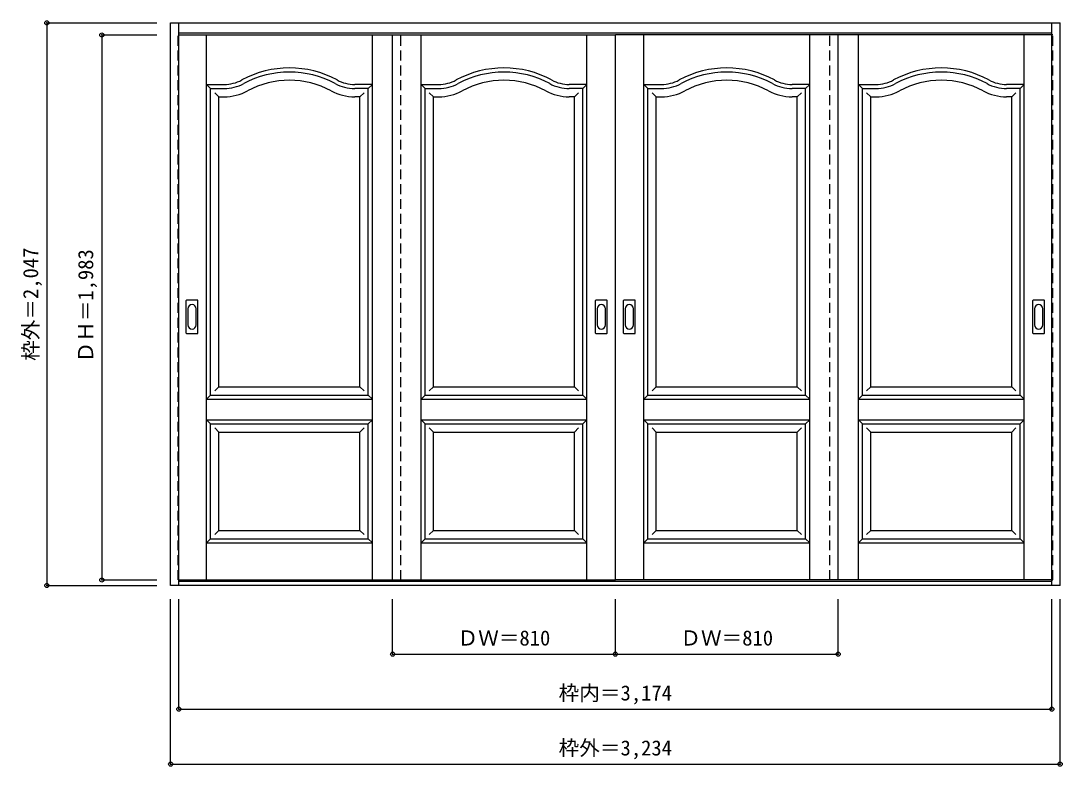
# Model space of a CAD drawing. Units: millimetres, scale not verified. Extents: x -2086 to 1700, y -1602 to 1110.
import ezdxf
from ezdxf.enums import TextEntityAlignment as Align

# ---------------------------------------------------------------- set-up
doc = ezdxf.new("R2010")
doc.units = ezdxf.units.MM
doc.header["$LTSCALE"] = 30
doc.header["$PDMODE"] = 32
doc.header["$PDSIZE"] = 15
doc.linetypes.add('DASHED1', pattern=[1.8, 1.2, -0.6])
doc.layers.add('0-0', color=7, linetype='Continuous')
doc.layers.add('0-1_寸法', color=7, linetype='Continuous')
doc.styles.add('ＭＳ ゴシック', font='')
doc.styles.get('ＭＳ ゴシック').set_extended_font_data('MS Gothic')

msp = doc.modelspace()

# ---------------------------------------------------------------- linework, layer by layer
at = {"layer": '0-0', "color": 3}
for p, q in [((-1541.23, 1102.11), (1692.77, 1102.11)), ((-1541.23, -944.89), (-1541.23, 1102.11)), ((-1511.23, -944.89), (-1511.23, 1102.11)), ((1662.77, -944.89), (1662.77, 1102.11)), ((1692.77, -944.89), (1692.77, 1102.11)), ((-1511.23, 1066.11), (1662.77, 1066.11)), ((-1511.23, 1058.11), (75.77, 1058.11)), ((-734.23, -924.89), (-734.23, 1058.11)), ((75.77, -924.89), (75.77, 1058.11)), ((1662.77, 1058.11), (75.77, 1058.11)), ((885.77, -924.89), (885.77, 1058.11)), ((-1395.73, 863.11), (-1346.72, 863.11)), ((-1395.73, -251.89), (-1395.73, 863.11)), ((-615.73, 863.11), (-566.72, 863.11)), ((-615.73, -251.89), (-615.73, 863.11)), ((194.27, 863.11), (243.28, 863.11)), ((194.27, -251.89), (194.27, 863.11)), ((974.27, 863.11), (1023.28, 863.11)), ((974.27, -251.89), (974.27, 863.11)), ((-1484.23, -26.89), (-1484.23, 92.11)), ((-1443.73, 93.61), (-1482.73, 93.61)), ((-1442.23, -26.89), (-1442.23, 92.11)), ((3.77, -26.89), (3.77, 92.11)), ((44.27, 93.61), (5.27, 93.61)), ((45.77, -26.89), (45.77, 92.11)), ((105.77, -26.89), (105.77, 92.11)), ((146.27, 93.61), (107.27, 93.61)), ((147.77, -26.89), (147.77, 92.11)), ((1593.77, -26.89), (1593.77, 92.11)), ((1634.27, 93.61), (1595.27, 93.61)), ((1635.77, -26.89), (1635.77, 92.11)), ((-1482.73, -28.39), (-1443.73, -28.39)), ((5.27, -28.39), (44.27, -28.39)), ((107.27, -28.39), (146.27, -28.39)), ((1595.27, -28.39), (1634.27, -28.39)), ((-1395.73, -356.89), (-822.73, -356.89)), ((-1395.73, -774.89), (-1395.73, -356.89)), ((-822.73, -774.89), (-822.73, -356.89)), ((-615.73, -356.89), (-42.73, -356.89)), ((-615.73, -774.89), (-615.73, -356.89)), ((-42.73, -774.89), (-42.73, -356.89)), ((194.27, -356.89), (767.27, -356.89)), ((194.27, -774.89), (194.27, -356.89)), ((767.27, -774.89), (767.27, -356.89)), ((974.27, -356.89), (1547.27, -356.89)), ((974.27, -774.89), (974.27, -356.89)), ((1547.27, -774.89), (1547.27, -356.89)), ((-1395.73, -774.89), (-822.73, -774.89)), ((-615.73, -774.89), (-42.73, -774.89)), ((194.27, -774.89), (767.27, -774.89)), ((974.27, -774.89), (1547.27, -774.89)), ((1692.77, -944.89), (-1541.23, -944.89)), ((-1511.23, -924.89), (75.77, -924.89)), ((1662.77, -929.89), (-1511.23, -929.89)), ((1662.77, -924.89), (75.77, -924.89))]:
    msp.add_line(p, q, dxfattribs=at)
at = {"layer": '0-0'}
for p, q in [((-1410.73, -924.89), (-1410.73, 1058.11)), ((-807.73, -924.89), (-807.73, 1058.11)), ((-630.73, -924.89), (-630.73, 1058.11)), ((-27.73, -924.89), (-27.73, 1058.11)), ((179.27, -924.89), (179.27, 1058.11)), ((782.27, -924.89), (782.27, 1058.11)), ((959.27, -924.89), (959.27, 1058.11)), ((1562.27, -924.89), (1562.27, 1058.11)), ((-1395.73, 863.11), (-1410.73, 878.11)), ((-1410.73, 878.11), (-1346.72, 878.11)), ((-807.73, 878.11), (-871.74, 878.11)), ((-822.73, 863.11), (-807.73, 878.11)), ((-615.73, 863.11), (-630.73, 878.11)), ((-630.73, 878.11), (-566.72, 878.11)), ((-27.73, 878.11), (-91.74, 878.11)), ((-42.73, 863.11), (-27.73, 878.11)), ((194.27, 863.11), (179.27, 878.11)), ((179.27, 878.11), (243.28, 878.11)), ((782.27, 878.11), (718.26, 878.11)), ((767.27, 863.11), (782.27, 878.11)), ((974.27, 863.11), (959.27, 878.11)), ((959.27, 878.11), (1023.28, 878.11)), ((1562.27, 878.11), (1498.26, 878.11)), ((1547.27, 863.11), (1562.27, 878.11)), ((-1380.73, 848.11), (-1365.73, 833.11)), ((-1365.73, 833.11), (-1346.72, 833.11)), ((-1365.73, -221.89), (-1365.73, 833.11)), ((-852.73, 833.11), (-871.74, 833.11)), ((-837.73, 848.11), (-852.73, 833.11)), ((-852.73, -221.89), (-852.73, 833.11)), ((-600.73, 848.11), (-585.73, 833.11)), ((-585.73, 833.11), (-566.72, 833.11)), ((-585.73, -221.89), (-585.73, 833.11)), ((-72.73, 833.11), (-91.74, 833.11)), ((-57.73, 848.11), (-72.73, 833.11)), ((-72.73, -221.89), (-72.73, 833.11)), ((209.27, 848.11), (224.27, 833.11)), ((224.27, 833.11), (243.28, 833.11)), ((224.27, -221.89), (224.27, 833.11)), ((737.27, 833.11), (718.26, 833.11)), ((752.27, 848.11), (737.27, 833.11)), ((737.27, -221.89), (737.27, 833.11)), ((989.27, 848.11), (1004.27, 833.11)), ((1004.27, 833.11), (1023.28, 833.11)), ((1004.27, -221.89), (1004.27, 833.11)), ((1517.27, 833.11), (1498.26, 833.11)), ((1532.27, 848.11), (1517.27, 833.11)), ((1517.27, -221.89), (1517.27, 833.11)), ((-1478.23, 62.21), (-1478.23, 3.01)), ((-1448.23, 3.01), (-1448.23, 62.21)), ((9.77, 62.21), (9.77, 3.01)), ((39.77, 3.01), (39.77, 62.21)), ((111.77, 62.21), (111.77, 3.01)), ((141.77, 3.01), (141.77, 62.21)), ((1599.77, 62.21), (1599.77, 3.01)), ((1629.77, 3.01), (1629.77, 62.21)), ((-1365.73, -221.89), (-1380.73, -236.89)), ((-1365.73, -221.89), (-852.73, -221.89)), ((-852.73, -221.89), (-837.73, -236.89)), ((-585.73, -221.89), (-600.73, -236.89)), ((-585.73, -221.89), (-72.73, -221.89)), ((-72.73, -221.89), (-57.73, -236.89)), ((224.27, -221.89), (209.27, -236.89)), ((224.27, -221.89), (737.27, -221.89)), ((737.27, -221.89), (752.27, -236.89)), ((1004.27, -221.89), (989.27, -236.89)), ((1004.27, -221.89), (1517.27, -221.89)), ((1517.27, -221.89), (1532.27, -236.89)), ((-1395.73, -251.89), (-1410.73, -266.89)), ((-822.73, -251.89), (-807.73, -266.89)), ((-615.73, -251.89), (-630.73, -266.89)), ((-42.73, -251.89), (-27.73, -266.89)), ((194.27, -251.89), (179.27, -266.89)), ((767.27, -251.89), (782.27, -266.89)), ((974.27, -251.89), (959.27, -266.89)), ((1547.27, -251.89), (1562.27, -266.89)), ((-1410.73, -266.89), (-807.73, -266.89)), ((-630.73, -266.89), (-27.73, -266.89)), ((179.27, -266.89), (782.27, -266.89)), ((959.27, -266.89), (1562.27, -266.89)), ((-1410.73, -341.89), (-1395.73, -356.89)), ((-1410.73, -341.89), (-807.73, -341.89)), ((-1380.73, -371.89), (-1365.73, -386.89)), ((-837.73, -371.89), (-852.73, -386.89)), ((-807.73, -341.89), (-822.73, -356.89)), ((-630.73, -341.89), (-615.73, -356.89)), ((-630.73, -341.89), (-27.73, -341.89)), ((-600.73, -371.89), (-585.73, -386.89)), ((-57.73, -371.89), (-72.73, -386.89)), ((-27.73, -341.89), (-42.73, -356.89)), ((179.27, -341.89), (194.27, -356.89)), ((179.27, -341.89), (782.27, -341.89)), ((209.27, -371.89), (224.27, -386.89)), ((752.27, -371.89), (737.27, -386.89)), ((782.27, -341.89), (767.27, -356.89)), ((959.27, -341.89), (974.27, -356.89)), ((959.27, -341.89), (1562.27, -341.89)), ((989.27, -371.89), (1004.27, -386.89)), ((1532.27, -371.89), (1517.27, -386.89)), ((1562.27, -341.89), (1547.27, -356.89)), ((-1365.73, -744.89), (-1365.73, -386.89)), ((-1365.73, -386.89), (-852.73, -386.89)), ((-852.73, -744.89), (-852.73, -386.89)), ((-585.73, -744.89), (-585.73, -386.89)), ((-585.73, -386.89), (-72.73, -386.89)), ((-72.73, -744.89), (-72.73, -386.89)), ((224.27, -744.89), (224.27, -386.89)), ((224.27, -386.89), (737.27, -386.89)), ((737.27, -744.89), (737.27, -386.89)), ((1004.27, -744.89), (1004.27, -386.89)), ((1004.27, -386.89), (1517.27, -386.89)), ((1517.27, -744.89), (1517.27, -386.89)), ((-1365.73, -744.89), (-1380.73, -759.89)), ((-1365.73, -744.89), (-852.73, -744.89)), ((-852.73, -744.89), (-837.73, -759.89)), ((-585.73, -744.89), (-600.73, -759.89)), ((-585.73, -744.89), (-72.73, -744.89)), ((-72.73, -744.89), (-57.73, -759.89)), ((224.27, -744.89), (209.27, -759.89)), ((224.27, -744.89), (737.27, -744.89)), ((737.27, -744.89), (752.27, -759.89)), ((1004.27, -744.89), (989.27, -759.89)), ((1004.27, -744.89), (1517.27, -744.89)), ((1517.27, -744.89), (1532.27, -759.89)), ((-1395.73, -774.89), (-1410.73, -789.89)), ((-1410.73, -789.89), (-807.73, -789.89)), ((-822.73, -774.89), (-807.73, -789.89)), ((-615.73, -774.89), (-630.73, -789.89)), ((-630.73, -789.89), (-27.73, -789.89)), ((-42.73, -774.89), (-27.73, -789.89)), ((194.27, -774.89), (179.27, -789.89)), ((179.27, -789.89), (782.27, -789.89)), ((767.27, -774.89), (782.27, -789.89)), ((974.27, -774.89), (959.27, -789.89)), ((959.27, -789.89), (1562.27, -789.89)), ((1547.27, -774.89), (1562.27, -789.89))]:
    msp.add_line(p, q, dxfattribs=at)
at = {"layer": '0-0', "color": 4, "linetype": 'DASHED1'}
for p, q in [((-704.23, -924.89), (-704.23, 1058.11)), ((855.77, -924.89), (855.77, 1058.11))]:
    msp.add_line(p, q, dxfattribs=at)
for points in [[(-1511.23, -924.89), (-1514.23, -924.89), (-1514.23, 1058.11), (-1511.23, 1058.11)], [(1662.77, -924.89), (1665.77, -924.89), (1665.77, 1058.11), (1662.77, 1058.11)]]:
    msp.add_lwpolyline(points, dxfattribs=at)
at = {"layer": '0-0', "color": 3}
for points in [[(-1395.73, -251.89), (-822.73, -251.89), (-822.73, 863.11), (-871.74, 863.11)], [(-615.73, -251.89), (-42.73, -251.89), (-42.73, 863.11), (-91.74, 863.11)], [(194.27, -251.89), (767.27, -251.89), (767.27, 863.11), (718.26, 863.11)], [(974.27, -251.89), (1547.27, -251.89), (1547.27, 863.11), (1498.26, 863.11)]]:
    msp.add_lwpolyline(points, dxfattribs=at)
at = {"layer": '0-0'}
for centre, radius, start, end in [((-1109.23, 573.11), 365, 61.6423, 118.3577), ((-329.23, 573.11), 365, 61.6423, 118.3577), ((480.77, 573.11), 365, 61.6423, 118.3577), ((1260.77, 573.11), 365, 61.6423, 118.3577), ((-1346.72, 1013.11), 135, 270, 298.3577), ((-1109.23, 573.11), 320, 61.6423, 118.3577), ((-871.74, 1013.11), 135, 241.6423, 270), ((-566.72, 1013.11), 135, 270, 298.3577), ((-329.23, 573.11), 320, 61.6423, 118.3577), ((-91.74, 1013.11), 135, 241.6423, 270), ((243.28, 1013.11), 135, 270, 298.3577), ((480.77, 573.11), 320, 61.6423, 118.3577), ((718.26, 1013.11), 135, 241.6423, 270), ((1023.28, 1013.11), 135, 270, 298.3577), ((1260.77, 573.11), 320, 61.6423, 118.3577), ((1498.26, 1013.11), 135, 241.6423, 270), ((-1346.72, 1013.11), 180, 270, 298.3577), ((-871.74, 1013.11), 180, 241.6423, 270), ((-566.72, 1013.11), 180, 270, 298.3577), ((-91.74, 1013.11), 180, 241.6423, 270), ((243.28, 1013.11), 180, 270, 298.3577), ((718.26, 1013.11), 180, 241.6423, 270), ((1023.28, 1013.11), 180, 270, 298.3577), ((1498.26, 1013.11), 180, 241.6423, 270), ((-1463.23, 62.21), 15, 0, 180), ((24.77, 62.21), 15, 0, 180), ((126.77, 62.21), 15, 0, 180), ((1614.77, 62.21), 15, 0, 180), ((-1463.23, 3.01), 15, 180, 0), ((24.77, 3.01), 15, 180, 0), ((126.77, 3.01), 15, 180, 0), ((1614.77, 3.01), 15, 180, 0)]:
    msp.add_arc(centre, radius, start, end, dxfattribs=at)
at = {"layer": '0-0', "color": 3}
for centre, radius, start, end in [((-1109.23, 573.11), 350, 61.6423, 118.3577), ((-329.23, 573.11), 350, 61.6423, 118.3577), ((480.77, 573.11), 350, 61.6423, 118.3577), ((1260.77, 573.11), 350, 61.6423, 118.3577), ((-1346.72, 1013.11), 150, 270, 298.3577), ((-871.74, 1013.11), 150, 241.6423, 270), ((-566.72, 1013.11), 150, 270, 298.3577), ((-91.74, 1013.11), 150, 241.6423, 270), ((243.28, 1013.11), 150, 270, 298.3577), ((718.26, 1013.11), 150, 241.6423, 270), ((1023.28, 1013.11), 150, 270, 298.3577), ((1498.26, 1013.11), 150, 241.6423, 270), ((-1482.73, 92.11), 1.5, 90, 180), ((-1443.73, 92.11), 1.5, 0, 90), ((5.27, 92.11), 1.5, 90, 180), ((44.27, 92.11), 1.5, 0, 90), ((107.27, 92.11), 1.5, 90, 180), ((146.27, 92.11), 1.5, 0, 90), ((1595.27, 92.11), 1.5, 90, 180), ((1634.27, 92.11), 1.5, 0, 90), ((-1482.73, -26.89), 1.5, 180, 270), ((-1443.73, -26.89), 1.5, 270, 0), ((5.27, -26.89), 1.5, 180, 270), ((44.27, -26.89), 1.5, 270, 0), ((107.27, -26.89), 1.5, 180, 270), ((146.27, -26.89), 1.5, 270, 0), ((1595.27, -26.89), 1.5, 180, 270), ((1634.27, -26.89), 1.5, 270, 0)]:
    msp.add_arc(centre, radius, start, end, dxfattribs=at)
at = {"layer": '0-1_寸法', "color": 4}
for p, q in [((-1991.23, 1102.11), (-1591.23, 1102.11)), ((-1991.23, 1102.11), (-1991.23, -944.89)), ((-1791.23, 1058.11), (-1591.23, 1058.11)), ((-1791.23, 1058.11), (-1791.23, -924.89)), ((-1991.23, -944.89), (-1591.23, -944.89)), ((-1791.23, -924.89), (-1591.23, -924.89)), ((-1541.23, -1594.89), (-1541.23, -994.89)), ((-1511.23, -1394.89), (-1511.23, -994.89)), ((-734.23, -1194.89), (-734.23, -994.89)), ((75.77, -1194.89), (75.77, -994.89)), ((885.77, -1194.89), (885.77, -994.89)), ((-734.23, -1194.89), (885.77, -1194.89))]:
    msp.add_line(p, q, dxfattribs=at)
for points in [[(-1541.23, -1594.89), (1692.77, -1594.89), (1692.77, -994.89)], [(-1511.23, -1394.89), (1662.77, -1394.89), (1662.77, -994.89)]]:
    msp.add_lwpolyline(points, dxfattribs=at)
at = {"layer": '0-1_寸法'}
for p in [(-1991.23, 1102.11), (-1791.23, 1058.11), (-1991.23, -944.89), (-1791.23, -924.89), (-734.23, -1194.89), (75.77, -1194.89), (885.77, -1194.89), (-1511.23, -1394.89), (1662.77, -1394.89), (-1541.23, -1594.89), (1692.77, -1594.89)]:
    msp.add_point(p, dxfattribs=at)

# ---------------------------------------------------------------- texts
at = {"layer": '0-1_寸法', "style": 'ＭＳ ゴシック'}
for s, p in [('枠外＝2,047', (-2006.23, -127.64)), ('ＤＨ＝1,983', (-1806.23, -133.64))]:
    msp.add_text(s, height=54.99, rotation=90, dxfattribs=at).set_placement(p, align=Align.BOTTOM_LEFT)
for s, p in [('ＤＷ＝810', (-497.98, -1179.89)), ('ＤＷ＝810', (312.02, -1179.89)), ('枠内＝3,174', (-130.48, -1379.89)), ('枠外＝3,234', (-130.48, -1579.89))]:
    msp.add_text(s, height=54.99, dxfattribs=at).set_placement(p, align=Align.BOTTOM_LEFT)

doc.saveas('drawing.dxf')
